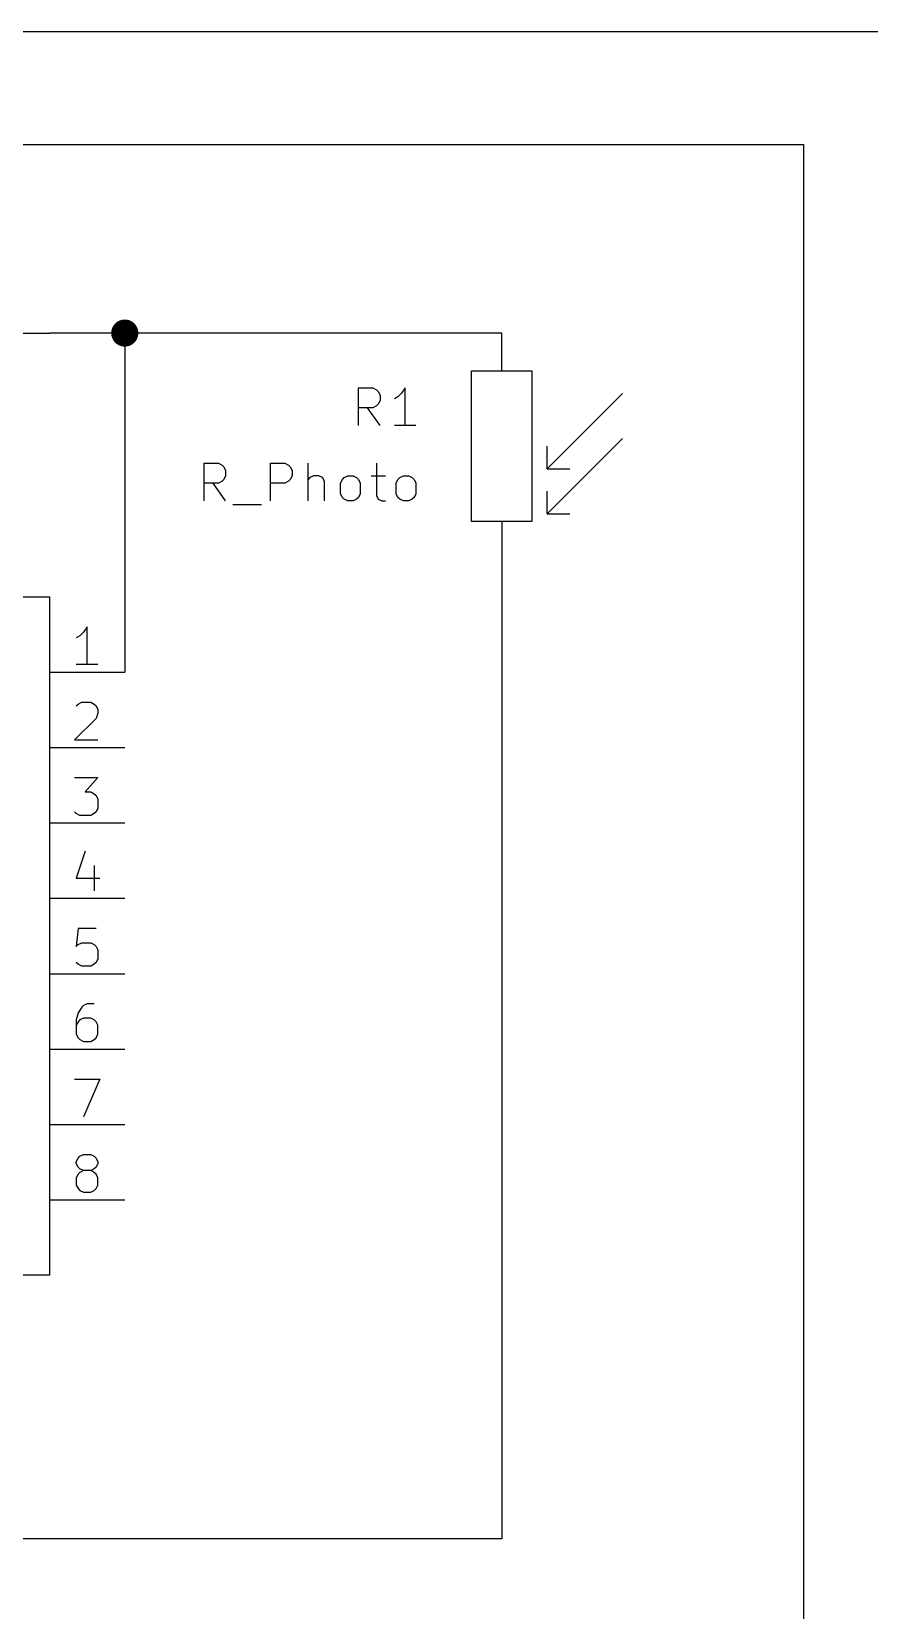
# Model space of a CAD drawing. Extents: x 0.4 to 11.3, y -7.9 to -0.4.
# Drawn here: x 5.626 to 6.737, y -4.445 to -2.35 of the extents above; entities that cross this region are included whole.
import ezdxf

# ---------------------------------------------------------------- set-up
doc = ezdxf.new("R2010")
doc.units = 0
doc.header["$MEASUREMENT"] = 0
for name, color, linetype in [('CYAN2', 4, 'CONTINUOUS'), ('GREEN3', 91, 'CONTINUOUS'), ('LYELLOW', 51, 'CONTINUOUS'), ('RED2', 1, 'CONTINUOUS'), ('RED3', 11, 'CONTINUOUS')]:
    doc.layers.add(name, color=color, linetype=linetype)

msp = doc.modelspace()

# ---------------------------------------------------------------- linework, layer by layer
at = {"layer": 'CYAN2', "linetype": 'CONTINUOUS'}
for p, q in [((6.0599, -2.8728), (6.0599, -2.8228)), ((6.0599, -2.8228), (6.079, -2.8228)), ((6.079, -2.8228), (6.0837, -2.8252)), ((6.0837, -2.8252), (6.0861, -2.8276)), ((6.0861, -2.8276), (6.0885, -2.8323)), ((6.1218, -2.8228), (6.1171, -2.8299)), ((6.1218, -2.8728), (6.1218, -2.8228)), ((6.0837, -2.8466), (6.079, -2.849)), ((6.0861, -2.8442), (6.0837, -2.8466)), ((6.0885, -2.8395), (6.0861, -2.8442)), ((6.0885, -2.8323), (6.0885, -2.8395)), ((6.1123, -2.8347), (6.1075, -2.8371)), ((6.1171, -2.8299), (6.1123, -2.8347)), ((6.079, -2.849), (6.0599, -2.849)), ((6.0885, -2.8728), (6.0718, -2.849)), ((6.1361, -2.8728), (6.1075, -2.8728)), ((5.8551, -2.9728), (5.8551, -2.9228)), ((5.8551, -2.9228), (5.8742, -2.9228)), ((5.8742, -2.9228), (5.879, -2.9252)), ((5.879, -2.9252), (5.8813, -2.9276)), ((5.8813, -2.9276), (5.8837, -2.9323)), ((5.8837, -2.9323), (5.8837, -2.9395)), ((5.9432, -2.9728), (5.9432, -2.9228)), ((5.9432, -2.9228), (5.9623, -2.9228)), ((5.9623, -2.9228), (5.9671, -2.9252)), ((5.9671, -2.9252), (5.9694, -2.9276)), ((5.9694, -2.9276), (5.9718, -2.9323)), ((5.9718, -2.9323), (5.9718, -2.9395)), ((5.9932, -2.9728), (5.9932, -2.9228)), ((6.0837, -2.9228), (6.0837, -2.9657)), ((5.8742, -2.949), (5.8551, -2.949)), ((5.8837, -2.9728), (5.8671, -2.949)), ((5.879, -2.9466), (5.8742, -2.949)), ((5.8813, -2.9442), (5.879, -2.9466)), ((5.8837, -2.9395), (5.8813, -2.9442)), ((5.9623, -2.949), (5.9432, -2.949)), ((5.9671, -2.9466), (5.9623, -2.949)), ((5.9694, -2.9442), (5.9671, -2.9466)), ((5.9718, -2.9395), (5.9694, -2.9442)), ((5.9956, -2.9418), (5.9932, -2.9442)), ((6.0004, -2.9395), (5.9956, -2.9418)), ((6.0075, -2.9395), (6.0004, -2.9395)), ((6.0123, -2.9418), (6.0075, -2.9395)), ((6.0147, -2.9466), (6.0123, -2.9418)), ((6.0147, -2.9728), (6.0147, -2.9466)), ((6.0361, -2.949), (6.0385, -2.9442)), ((6.0361, -2.9633), (6.0361, -2.949)), ((6.0385, -2.9442), (6.0409, -2.9418)), ((6.0409, -2.9418), (6.0456, -2.9395)), ((6.0456, -2.9395), (6.0528, -2.9395)), ((6.0528, -2.9395), (6.0575, -2.9418)), ((6.0575, -2.9418), (6.0599, -2.9442)), ((6.0599, -2.9442), (6.0623, -2.949)), ((6.0623, -2.949), (6.0623, -2.9633)), ((6.0766, -2.9395), (6.0956, -2.9395)), ((6.1099, -2.949), (6.1123, -2.9442)), ((6.1099, -2.9633), (6.1099, -2.949)), ((6.1123, -2.9442), (6.1147, -2.9418)), ((6.1147, -2.9418), (6.1194, -2.9395)), ((6.1194, -2.9395), (6.1266, -2.9395)), ((6.1266, -2.9395), (6.1313, -2.9418)), ((6.1313, -2.9418), (6.1337, -2.9442)), ((6.1337, -2.9442), (6.1361, -2.949)), ((6.1361, -2.949), (6.1361, -2.9633)), ((6.0385, -2.968), (6.0361, -2.9633)), ((6.0409, -2.9704), (6.0385, -2.968)), ((6.0456, -2.9728), (6.0409, -2.9704)), ((6.0528, -2.9728), (6.0456, -2.9728)), ((6.0575, -2.9704), (6.0528, -2.9728)), ((6.0599, -2.968), (6.0575, -2.9704)), ((6.0623, -2.9633), (6.0599, -2.968)), ((6.0837, -2.9657), (6.0861, -2.9704)), ((6.0861, -2.9704), (6.0909, -2.9728)), ((6.0909, -2.9728), (6.0956, -2.9728)), ((6.1123, -2.968), (6.1099, -2.9633)), ((6.1147, -2.9704), (6.1123, -2.968)), ((6.1194, -2.9728), (6.1147, -2.9704)), ((6.1266, -2.9728), (6.1194, -2.9728)), ((6.1313, -2.9704), (6.1266, -2.9728)), ((6.1337, -2.968), (6.1313, -2.9704)), ((6.1361, -2.9633), (6.1337, -2.968)), ((5.8932, -2.9776), (5.9313, -2.9776))]:
    msp.add_line(p, q, dxfattribs=at)
at = {"layer": 'GREEN3', "linetype": 'CONTINUOUS'}
for p, q in [((4.4, -2.35), (6.8, -2.35)), ((4.55, -2.5), (6.65, -2.5)), ((6.65, -2.5), (6.65, -4.75)), ((5.75, -2.75), (5.65, -2.75)), ((5.75, -2.75), (5.75, -3.2)), ((6.25, -2.75), (5.75, -2.75)), ((6.25, -3.05), (6.25, -4.35)), ((6.25, -4.35), (5.1, -4.35))]:
    msp.add_line(p, q, dxfattribs=at)
at = {"layer": 'GREEN3', "const_width": 0.018}
msp.add_lwpolyline([(5.741, -2.75, 1), (5.759, -2.75, 1)], format="xyb", close=True, dxfattribs=at)
at = {"layer": 'LYELLOW', "linetype": 'CONTINUOUS'}
for p, q in [((4.65, -3.1), (5.65, -3.1)), ((5.65, -3.1), (5.65, -4)), ((5.65, -4), (4.65, -4))]:
    msp.add_line(p, q, dxfattribs=at)
at = {"layer": 'RED2', "linetype": 'CONTINUOUS'}
for p, q in [((5.6, -2.75), (5.65, -2.75)), ((6.25, -2.8), (6.25, -2.75)), ((6.21, -3), (6.21, -2.8)), ((6.21, -2.8), (6.29, -2.8)), ((6.29, -2.8), (6.29, -3)), ((6.31, -2.93), (6.41, -2.83)), ((6.31, -2.99), (6.41, -2.89)), ((6.31, -2.93), (6.31, -2.9)), ((6.31, -2.93), (6.34, -2.93)), ((6.31, -2.99), (6.31, -2.96)), ((6.31, -2.99), (6.34, -2.99)), ((6.29, -3), (6.21, -3)), ((6.25, -3), (6.25, -3.05)), ((4.65, -3.1), (5.65, -3.1)), ((5.65, -3.1), (5.65, -4)), ((5.65, -3.2), (5.75, -3.2)), ((5.65, -3.3), (5.75, -3.3)), ((5.65, -3.4), (5.75, -3.4)), ((5.65, -3.5), (5.75, -3.5)), ((5.65, -3.6), (5.75, -3.6)), ((5.65, -3.7), (5.75, -3.7)), ((5.65, -3.8), (5.75, -3.8)), ((5.65, -3.9), (5.75, -3.9)), ((5.65, -4), (4.65, -4))]:
    msp.add_line(p, q, dxfattribs=at)
at = {"layer": 'RED3', "linetype": 'CONTINUOUS'}
for p, q in [((5.7, -3.1399), (5.6952, -3.147)), ((5.7, -3.1899), (5.7, -3.1399)), ((5.6905, -3.1518), (5.6857, -3.1542)), ((5.6952, -3.147), (5.6905, -3.1518)), ((5.7143, -3.1899), (5.6857, -3.1899)), ((5.6857, -3.2446), (5.6881, -3.2423)), ((5.6881, -3.2423), (5.6929, -3.2399)), ((5.6929, -3.2399), (5.7048, -3.2399)), ((5.7048, -3.2399), (5.7095, -3.2423)), ((5.7095, -3.2423), (5.7119, -3.2446)), ((5.7119, -3.2446), (5.7143, -3.2494)), ((5.7119, -3.2613), (5.6833, -3.2899)), ((5.7143, -3.2542), (5.7119, -3.2613)), ((5.7143, -3.2494), (5.7143, -3.2542)), ((5.6833, -3.2899), (5.7143, -3.2899)), ((5.6833, -3.3399), (5.7143, -3.3399)), ((5.7143, -3.3399), (5.6976, -3.3589)), ((5.6976, -3.3589), (5.7048, -3.3589)), ((5.7048, -3.3589), (5.7095, -3.3613)), ((5.7095, -3.3613), (5.7119, -3.3637)), ((5.7119, -3.3637), (5.7143, -3.3684)), ((5.7143, -3.3684), (5.7143, -3.3804)), ((5.6857, -3.3875), (5.6833, -3.3851)), ((5.6905, -3.3899), (5.6857, -3.3875)), ((5.7048, -3.3899), (5.6905, -3.3899)), ((5.7095, -3.3875), (5.7048, -3.3899)), ((5.7119, -3.3851), (5.7095, -3.3875)), ((5.7143, -3.3804), (5.7119, -3.3851)), ((5.6976, -3.4375), (5.6857, -3.4732)), ((5.6857, -3.4732), (5.7167, -3.4732)), ((5.7095, -3.4565), (5.7095, -3.4899)), ((5.6881, -3.5399), (5.6857, -3.5637)), ((5.7119, -3.5399), (5.6881, -3.5399)), ((5.6881, -3.5613), (5.6929, -3.5589)), ((5.6929, -3.5589), (5.7048, -3.5589)), ((5.7048, -3.5589), (5.7095, -3.5613)), ((5.6857, -3.5637), (5.6881, -3.5613)), ((5.7095, -3.5613), (5.7119, -3.5637)), ((5.7119, -3.5637), (5.7143, -3.5684)), ((5.7143, -3.5804), (5.7119, -3.5851)), ((5.7143, -3.5684), (5.7143, -3.5804)), ((5.6881, -3.5875), (5.6857, -3.5851)), ((5.6929, -3.5899), (5.6881, -3.5875)), ((5.7048, -3.5899), (5.6929, -3.5899)), ((5.7095, -3.5875), (5.7048, -3.5899)), ((5.7119, -3.5851), (5.7095, -3.5875)), ((5.6929, -3.6446), (5.6881, -3.6518)), ((5.6952, -3.6423), (5.6929, -3.6446)), ((5.7, -3.6399), (5.6952, -3.6423)), ((5.7095, -3.6399), (5.7, -3.6399)), ((5.6881, -3.6518), (5.6857, -3.6613)), ((5.6857, -3.6613), (5.6857, -3.6804)), ((5.6881, -3.6637), (5.6857, -3.6684)), ((5.6905, -3.6613), (5.6881, -3.6637)), ((5.6952, -3.6589), (5.6905, -3.6613)), ((5.7048, -3.6589), (5.6952, -3.6589)), ((5.7095, -3.6613), (5.7048, -3.6589)), ((5.7119, -3.6637), (5.7095, -3.6613)), ((5.7143, -3.6684), (5.7119, -3.6637)), ((5.6857, -3.6804), (5.6881, -3.6851)), ((5.6881, -3.6851), (5.6905, -3.6875)), ((5.7095, -3.6875), (5.7119, -3.6851)), ((5.7119, -3.6851), (5.7143, -3.6804)), ((5.7143, -3.6804), (5.7143, -3.6684)), ((5.6905, -3.6875), (5.6952, -3.6899)), ((5.6952, -3.6899), (5.7048, -3.6899)), ((5.7048, -3.6899), (5.7095, -3.6875)), ((5.6833, -3.7399), (5.7167, -3.7399)), ((5.7167, -3.7399), (5.6952, -3.7899)), ((5.6857, -3.8494), (5.6881, -3.8446)), ((5.6857, -3.8518), (5.6857, -3.8494)), ((5.6881, -3.8565), (5.6857, -3.8518)), ((5.6881, -3.8446), (5.6905, -3.8423)), ((5.6905, -3.8423), (5.6952, -3.8399)), ((5.6952, -3.8399), (5.7048, -3.8399)), ((5.7048, -3.8399), (5.7095, -3.8423)), ((5.7095, -3.8423), (5.7119, -3.8446)), ((5.7119, -3.8446), (5.7143, -3.8494)), ((5.7143, -3.8518), (5.7119, -3.8565)), ((5.7143, -3.8494), (5.7143, -3.8518)), ((5.6881, -3.8661), (5.6857, -3.8708)), ((5.6857, -3.8708), (5.6857, -3.8804)), ((5.6905, -3.8589), (5.6881, -3.8565)), ((5.6905, -3.8637), (5.6881, -3.8661)), ((5.6952, -3.8613), (5.6905, -3.8589)), ((5.6952, -3.8613), (5.6905, -3.8637)), ((5.7048, -3.8613), (5.6952, -3.8613)), ((5.7095, -3.8589), (5.7048, -3.8613)), ((5.7095, -3.8637), (5.7048, -3.8613)), ((5.7119, -3.8565), (5.7095, -3.8589)), ((5.7119, -3.8661), (5.7095, -3.8637)), ((5.7143, -3.8708), (5.7119, -3.8661)), ((5.7143, -3.8804), (5.7143, -3.8708)), ((5.6857, -3.8804), (5.6881, -3.8851)), ((5.6881, -3.8851), (5.6905, -3.8875)), ((5.6905, -3.8875), (5.6952, -3.8899)), ((5.6952, -3.8899), (5.7048, -3.8899)), ((5.7048, -3.8899), (5.7095, -3.8875)), ((5.7095, -3.8875), (5.7119, -3.8851)), ((5.7119, -3.8851), (5.7143, -3.8804))]:
    msp.add_line(p, q, dxfattribs=at)

doc.saveas('drawing.dxf')
